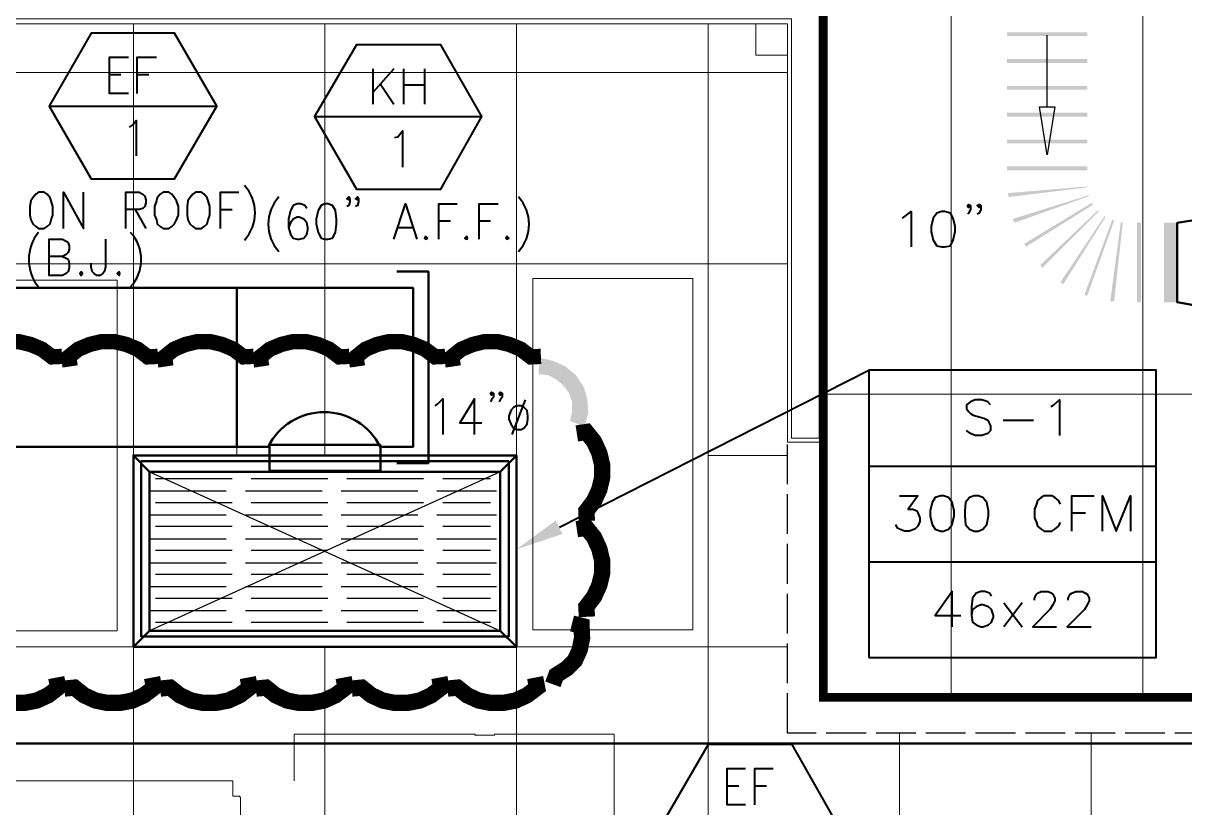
# Model space of a CAD drawing. Header units: inches. Extents: x 5 to 516, y -193 to 129.
# Drawn here: x 415.17 to 427.29, y -139.6 to -131.4 of the extents above; entities that cross this region are included whole.
import ezdxf

# ---------------------------------------------------------------- set-up
doc = ezdxf.new("R2010")
doc.units = ezdxf.units.IN
doc.header["$MEASUREMENT"] = 0
doc.linetypes.add('PDF_IMPORT', pattern=[1, 0.8, -0.2])
doc.layers.add('PDF10_Geometry', color=7, linetype='Continuous')
doc.layers.add('PDF10_Solid Fills', color=7, linetype='Continuous')

msp = doc.modelspace()

# ---------------------------------------------------------------- hatches: boundary and pattern name
at = {"layer": 'PDF10_Solid Fills', "transparency": 33554559}
for points in [[(425.4368316, -131.5372446), (426.2767975, -131.5372446), (426.2767975, -131.4972462), (425.4368316, -131.4972462)], [(425.4368316, -131.8172332), (426.2767975, -131.8172332), (426.2767975, -131.7772348), (425.4368316, -131.7772348)], [(425.4368316, -132.0972218), (426.2767975, -132.0972218), (426.2767975, -132.0572235), (425.4368316, -132.0572235)], [(425.4368316, -132.3772105), (426.2767975, -132.3772105), (426.2767975, -132.3372121), (425.4368316, -132.3372121)], [(425.4368316, -132.6571991), (426.2767975, -132.6571991), (426.2767975, -132.6172007), (425.4368316, -132.6172007)], [(425.4368316, -132.9371877), (426.2767975, -132.9371877), (426.2767975, -132.8971894), (425.4368316, -132.8971894)], [(425.4568308, -133.2171764), (426.2767975, -133.1171804), (426.2767975, -133.1071808), (425.4468312, -133.177178)], [(425.5168283, -133.487162), (426.2967966, -133.2071734), (426.2967966, -133.1971738), (425.4968291, -133.4471636)], [(425.6368234, -133.7371552), (426.336795, -133.2971731), (426.3267954, -133.2771739), (425.6168243, -133.7071565)], [(425.8068199, -133.9571463), (426.396796, -133.3671703), (426.3867964, -133.3571707), (425.7868207, -133.9271475)], [(426.026811, -134.127136), (426.4667931, -133.4271644), (426.4567935, -133.4171648), (425.9968122, -134.1071368)], [(426.2767975, -134.2471311), (426.5567861, -133.4671628), (426.5467865, -133.4571632), (426.5367869, -133.4571632), (426.2467987, -134.2371315), (426.2667979, -134.2471311)], [(426.5567861, -134.3071287), (426.6467824, -133.487162), (426.6267832, -133.4771624), (426.5167877, -134.3071287)], [(426.8367747, -134.3171317), (426.8367747, -133.4871654), (426.7967763, -133.4871654), (426.7967763, -134.3171317)], [(427.2167593, -134.3171317), (427.2167593, -133.4871654), (427.076765, -133.4871654), (427.076765, -134.3171317)], [(420.8770201, -135.5570813), (421.0270141, -135.6170789), (421.0670124, -135.4770846), (421.0570128, -135.3270907), (421.0170145, -135.1970959), (420.9370177, -135.0771008), (420.8270222, -134.9871045), (420.6970275, -134.9271069), (420.5570331, -134.8971081), (420.5470335, -135.0671012), (420.6470295, -135.0771008), (420.7370258, -135.1270988), (420.807023, -135.1870964), (420.8670205, -135.2670931), (420.8970193, -135.3570895), (420.8970193, -135.4570854)]]:
    msp.add_hatch(color=256, dxfattribs=at).paths.add_polyline_path(points)

# ---------------------------------------------------------------- linework, layer by layer
at = {"layer": 'PDF10_Geometry', "lineweight": 0}
msp.add_lwpolyline([(411.6073898, -123.6975596), (422.7269382, -123.6975596), (422.7269382, -118.0677882), (422.3669529, -118.0677882), (422.3669529, -117.7778), (423.4769078, -117.7778), (423.4769078, -119.1977423), (426.8867693, -119.1977423), (426.8867693, -119.647724), (423.4769078, -119.647724), (423.4769078, -119.797718), (423.0469252, -119.797718), (423.0469252, -124.2675364), (423.4769078, -124.2675364), (423.4769078, -135.7370706), (423.1869196, -135.7370706), (423.1869196, -131.3572485), (390.5682443, -131.3572485)], dxfattribs=at)
at = {"layer": 'PDF10_Geometry', "color": 251, "lineweight": 13, "true_color": 0x4d4d4d}
for points in [[(424.8568551, -119.6977186), (424.8568551, -138.4469572)], [(426.8567739, -119.6977186), (426.8567739, -138.4469572)], [(416.3172019, -131.4072465), (416.3172019, -149.4065155)], [(418.3171207, -131.4072465), (418.3171207, -135.9170633)], [(420.3170395, -131.4072465), (420.3170395, -149.4065155)], [(422.3169583, -131.4072465), (422.3169583, -146.6666268)], [(413.4973165, -131.9172291), (423.1469246, -131.9172291)], [(386.5184053, -133.9171479), (423.1469178, -133.9171479)], [(423.5269125, -135.2770927), (475.444804, -135.2770927)], [(416.3172019, -135.9170667), (420.3170395, -135.9170667)], [(422.3169583, -135.9170667), (423.1469246, -135.9170667)], [(386.5184053, -137.9169855), (423.1469178, -137.9169855)], [(418.3171207, -137.9169855), (418.3171207, -141.916823)], [(424.3168771, -138.8169489), (424.3168771, -141.916823)], [(426.3167958, -138.8169489), (426.3167958, -149.4065189)]]:
    msp.add_lwpolyline(points, dxfattribs=at)
at = {"layer": 'PDF10_Geometry', "lineweight": 13}
for points in [[(423.5269125, -119.8377197), (423.0869304, -119.8377197), (423.0869304, -124.2275414), (423.5269125, -124.2275414), (423.5269125, -135.7770724), (423.146928, -135.7770724)], [(423.146928, -131.4072465), (390.5182531, -131.4072465)], [(423.5269125, -135.7770724), (423.146928, -135.7770724), (423.146928, -131.4072499)], [(418.8970972, -135.9170667), (417.3971581, -135.9170667), (417.3971581, -135.5870801)], [(417.9971337, -139.3169286), (417.9971337, -138.8269485), (419.887057, -138.8269485)], [(419.8870536, -138.8269485), (419.8870536, -138.8469477)], [(420.0870454, -138.8369481), (419.8970532, -138.8369481)], [(419.8970565, -138.8469477), (419.8970565, -138.8469477)], [(420.0870454, -138.8369481), (420.0870454, -138.8369481)], [(420.1470498, -142.8567849), (421.3370015, -142.8567849), (421.3370015, -138.8269485), (420.1470498, -138.8269485), (420.0970518, -138.8269485), (420.0870522, -138.8269485), (420.0870522, -138.8369481)], [(414.507272, -139.3169286), (417.3571563, -139.3169286)], [(417.3571597, -139.3169286), (417.3571597, -139.4769221), (417.4271569, -139.4769221)], [(417.4271602, -139.4769221), (417.4271602, -139.4869217), (417.4371598, -139.4869217)], [(417.4371565, -139.4869217), (417.4371565, -140.6168758)]]:
    msp.add_lwpolyline(points, dxfattribs=at)
at = {"layer": 'PDF10_Geometry', "color": 251, "lineweight": 0, "true_color": 0x4d4d4d, "const_width": 0.0899963}
msp.add_lwpolyline([(423.5219127, -124.227538), (423.5219127, -138.4419608), (428.8566961, -138.4419608)], dxfattribs=at)
at = {"layer": 'PDF10_Geometry', "color": 251, "lineweight": 13, "true_color": 0x4d4d4d}
for points in [[(423.146928, -131.7372365), (422.8169414, -131.7372365), (422.8169414, -131.4072499), (423.146928, -131.4072499)], [(414.4872729, -137.7469924), (416.1472054, -137.7469924), (416.1472054, -134.087141), (414.4872729, -134.087141)], [(420.4870292, -137.7369928), (422.1569614, -137.7369928), (422.1569614, -134.0671418), (420.4870292, -134.0671418)]]:
    msp.add_lwpolyline(points, close=True, dxfattribs=at)
at = {"layer": 'PDF10_Geometry', "lineweight": 40}
for points in [[(415.4372377, -132.2672115), (417.1871666, -132.2672115), (416.7471845, -131.5072424), (415.8772198, -131.5072424), (415.4372377, -132.2672115), (415.8772198, -133.0271807), (416.7471845, -133.0271807), (417.1871666, -132.2672115)], [(418.2071218, -132.3772105), (419.9570507, -132.3772105), (419.5270682, -131.6272409), (418.6471039, -131.6272409), (418.2071218, -132.3772105), (418.6471039, -133.1371796), (419.5270682, -133.1371796), (419.9570507, -132.3772105)], [(416.2672074, -132.1372202), (416.0672155, -132.1372202), (416.0672155, -131.7572356), (416.2672074, -131.7572356)], [(416.3572003, -132.1372202), (416.3572003, -131.7572356), (416.5571922, -131.7572356)], [(416.0672155, -131.9372283), (416.1872106, -131.9372283)], [(416.3572003, -131.9372283), (416.4771954, -131.9372283)], [(418.8171004, -131.8772308), (418.8171004, -132.2472157)], [(419.0370915, -131.8772308), (418.8171004, -132.1272206)], [(419.1370874, -131.8772308), (419.1370874, -132.2472157)], [(419.3570785, -131.8772308), (419.3570785, -132.2472157)], [(418.8970972, -132.0372243), (419.0370915, -132.2472157)], [(419.1370874, -132.0472205), (419.3570785, -132.0472205)], [(416.2772036, -132.4872026), (416.3072023, -132.4672034), (416.3472007, -132.4172055), (416.3472007, -132.7871904)], [(419.0470877, -132.5972015), (419.0770865, -132.5872019), (419.1270844, -132.5272044), (419.1270844, -132.9071889)], [(415.587235, -133.5471596), (415.587235, -133.167175), (415.7972264, -133.5471596), (415.7972264, -133.167175)], [(416.2372052, -133.5471596), (416.2372052, -133.167175), (416.3771995, -133.167175), (416.4171979, -133.1871742), (416.4371971, -133.2071734), (416.4471967, -133.2471717), (416.4471967, -133.2771705), (416.4371971, -133.3171689), (416.4171979, -133.3371681), (416.3771995, -133.3471677), (416.2372052, -133.3471677)], [(417.2271684, -133.5471596), (417.2271684, -133.167175), (417.4171607, -133.167175)], [(418.5771102, -133.2371755), (418.5671106, -133.2471751), (418.5471114, -133.2371755), (418.5671106, -133.2171764), (418.5771102, -133.2371755), (418.5771102, -133.2671743), (418.5671106, -133.3071727), (418.5471114, -133.3171723)], [(418.6671099, -133.2371755), (418.6571103, -133.2471751), (418.6371111, -133.2371755), (418.6571103, -133.2171764), (418.6671099, -133.2371755), (418.6671099, -133.2671743), (418.6571103, -133.3071727), (418.6371111, -133.3171723)], [(416.3372011, -133.3471677), (416.4471967, -133.5471596)], [(417.2271684, -133.3471677), (417.3471635, -133.3471677)], [(418.127125, -133.3371715), (418.1071259, -133.3071727), (418.0671275, -133.2871735), (418.0271291, -133.2871735), (417.9871307, -133.3071727), (417.9571319, -133.3571707), (417.9371328, -133.447167), (417.9371328, -133.5371634), (417.9571319, -133.6071605), (417.9871307, -133.6471589), (418.0271291, -133.6571585), (418.0471283, -133.6571585), (418.0971263, -133.6471589), (418.127125, -133.6071605), (418.1371246, -133.5571625), (418.1371246, -133.5371634), (418.127125, -133.4871654), (418.0971263, -133.447167), (418.0471283, -133.4271678), (418.0271291, -133.4271678), (417.9871307, -133.447167), (417.9571319, -133.4871654), (417.9371328, -133.5371634)], [(419.0370915, -133.6571585), (419.1570866, -133.2871735), (419.2770817, -133.6571585)], [(419.5070758, -133.6571585), (419.5070758, -133.2871735), (419.6970681, -133.2871735)], [(419.9270519, -133.6571585), (419.9270519, -133.2871735), (420.1270438, -133.2871735)], [(424.3468792, -133.4371674), (424.376878, -133.4171682), (424.4368756, -133.3671703), (424.4368756, -133.7371552)], [(425.056847, -133.3071693), (425.0368478, -133.3271685), (425.0268482, -133.3071693), (425.0368478, -133.2971697), (425.056847, -133.3071693), (425.056847, -133.3471677), (425.0368478, -133.3871661), (425.0268482, -133.3971657)], [(425.1668459, -133.3071693), (425.1468467, -133.3271685), (425.1268475, -133.3071693), (425.1468467, -133.2971697), (425.1668459, -133.3071693), (425.1668459, -133.3471677), (425.1468467, -133.3871661), (425.1268475, -133.3971657)], [(419.5070758, -133.4671628), (419.6270709, -133.4671628)], [(419.9270519, -133.4671628), (420.0470471, -133.4671628)], [(419.0770899, -133.5371634), (419.2270838, -133.5371634)], [(415.577232, -133.8371512), (415.6172304, -133.8571504), (415.6372295, -133.86715), (415.6472291, -133.9071483), (415.6472291, -133.9571463), (415.6372295, -133.9971447), (415.6172304, -134.0171439), (415.577232, -134.0371431), (415.4372377, -134.0371431), (415.4372377, -133.6571585), (415.577232, -133.6571585), (415.6172304, -133.6771577), (415.6372295, -133.6971569), (415.6472291, -133.7271556), (415.6472291, -133.767154), (415.6372295, -133.7971528), (415.6172304, -133.817152), (415.577232, -133.8371512), (415.4372377, -133.8371512)], [(416.0272171, -133.6571585), (416.0272171, -133.9471467), (416.0172175, -133.9971447), (415.9972183, -134.0171439), (415.9672195, -134.0371431), (415.9372208, -134.0371431), (415.907222, -134.0171439), (415.8872228, -133.9971447), (415.8772232, -133.9471467), (415.8772232, -133.9071483)], [(420.7670178, -136.6670363), (423.9968867, -135.0271029)], [(419.4670774, -135.3970878), (419.4970762, -135.3770886), (419.5470742, -135.3270907), (419.5470742, -135.6970756)], [(419.8770574, -135.6970756), (419.8770574, -135.3270907), (419.7270635, -135.5770805), (419.9570541, -135.5770805)], [(420.0770492, -135.2670897), (420.0570501, -135.2870889), (420.0470505, -135.2670897), (420.0570501, -135.2570901), (420.0770492, -135.2670897), (420.0770492, -135.3070881), (420.0570501, -135.3370869), (420.0470505, -135.3570861)], [(420.1670422, -135.2670897), (420.147043, -135.2870889), (420.1370434, -135.2670897), (420.147043, -135.2570901), (420.1670422, -135.2670897), (420.1670422, -135.3070881), (420.147043, -135.3370869), (420.1370434, -135.3570861)], [(420.4070324, -135.3370903), (420.2670381, -135.6970756)], [(425.2668419, -135.3870882), (425.2368431, -135.3570895), (425.1768455, -135.3370903), (425.1068484, -135.3370903), (425.0568504, -135.3570895), (425.016852, -135.3870882), (425.016852, -135.4270866), (425.0368512, -135.4570854), (425.0568504, -135.4770846), (425.0868492, -135.4970838), (425.1968447, -135.5270825), (425.2368431, -135.5470817), (425.2468427, -135.5670809), (425.2668419, -135.6070793), (425.2668419, -135.6570773), (425.2368431, -135.687076), (425.1768455, -135.7070752), (425.1068484, -135.7070752), (425.0568504, -135.687076), (425.016852, -135.6570773)], [(425.8968129, -135.4070874), (425.9268117, -135.3870882), (425.9868092, -135.3370903), (425.9868092, -135.7070752)], [(425.3968332, -135.5470817), (425.7168202, -135.5470817)], [(423.99689, -136.0270622), (426.9967682, -136.0270622)], [(424.3168771, -136.3370497), (424.5068693, -136.3370497), (424.4068734, -136.477044), (424.4568714, -136.477044), (424.4968697, -136.4970432), (424.5068693, -136.5170423), (424.5268685, -136.5670403), (424.5268685, -136.6070387), (424.5068693, -136.6570367), (424.4768706, -136.6870354), (424.416873, -136.7070346), (424.366875, -136.7070346), (424.3168771, -136.6870354), (424.2968779, -136.6770358), (424.2768787, -136.6370375)], [(425.9968088, -136.427046), (425.9768096, -136.3870476), (425.9368113, -136.3570488), (425.9068125, -136.3370497), (425.8268157, -136.3370497), (425.796817, -136.3570488), (425.7568186, -136.3870476), (425.746819, -136.427046), (425.7268198, -136.477044), (425.7268198, -136.5670403), (425.746819, -136.6170383), (425.7568186, -136.6570367), (425.796817, -136.6870354), (425.8268157, -136.7070346), (425.9068125, -136.7070346), (425.9368113, -136.6870354), (425.9768096, -136.6570367), (425.9968088, -136.6170383)], [(426.116804, -136.7070346), (426.116804, -136.3370497), (426.3467946, -136.3370497)], [(426.436791, -136.7070346), (426.436791, -136.3370497), (426.5767853, -136.7070346), (426.7267792, -136.3370497), (426.7267792, -136.7070346)], [(426.116804, -136.5170423), (426.2567983, -136.5170423)], [(423.99689, -137.0270216), (426.9967682, -137.0270216)], [(424.8668581, -137.706994), (424.8668581, -137.337009), (424.6868654, -137.5869989), (424.9568545, -137.5869989)], [(425.2768381, -137.387007), (425.2568389, -137.3570082), (425.2068409, -137.337009), (425.1668425, -137.337009), (425.1168446, -137.3570082), (425.0768462, -137.4070062), (425.0668466, -137.4970025), (425.0668466, -137.5869989), (425.0768462, -137.656996), (425.1168446, -137.6869948), (425.1668425, -137.706994), (425.1868417, -137.706994), (425.2468393, -137.6869948), (425.2768381, -137.656996), (425.2968373, -137.6069981), (425.2968373, -137.5869989), (425.2768381, -137.5270013), (425.2468393, -137.4970025), (425.1868417, -137.4770034), (425.1668425, -137.4770034), (425.1168446, -137.4970025), (425.0768462, -137.5270013), (425.0668466, -137.5869989)], [(425.7268232, -137.4270054), (425.7268232, -137.4070062), (425.7468224, -137.3670078), (425.756822, -137.3570082), (425.7968203, -137.337009), (425.8668175, -137.337009), (425.9068159, -137.3570082), (425.9168155, -137.3670078), (425.9368147, -137.4070062), (425.9368147, -137.437005), (425.9168155, -137.4770034), (425.8868167, -137.5270013), (425.706824, -137.706994), (425.9568138, -137.706994)], [(426.0768056, -137.4270054), (426.0768056, -137.4070062), (426.0968048, -137.3670078), (426.116804, -137.3570082), (426.1568023, -137.337009), (426.2267995, -137.337009), (426.2567983, -137.3570082), (426.2767975, -137.3670078), (426.2967966, -137.4070062), (426.2967966, -137.437005), (426.2767975, -137.4770034), (426.2467987, -137.5270013), (426.066806, -137.706994), (426.3167958, -137.706994)], [(425.5968251, -137.4570042), (425.4068328, -137.706994)], [(425.4068362, -137.4570042), (425.5968285, -137.706994)], [(421.8769761, -139.6969132), (423.6269051, -139.6969132), (423.1969225, -138.9369441), (422.3169583, -138.9369441), (421.8769761, -139.6969132), (422.3169583, -140.4568823), (423.1969225, -140.4568823), (423.6269051, -139.6969132)], [(422.7069424, -139.5669185), (422.5169502, -139.5669185), (422.5169502, -139.1869339), (422.7069424, -139.1869339)], [(422.8069418, -139.5669185), (422.8069418, -139.1869339), (422.996934, -139.1869339)], [(422.5169502, -139.3669266), (422.6369453, -139.3669266)], [(422.8069418, -139.3669266), (422.9269369, -139.3669266)]]:
    msp.add_lwpolyline(points, dxfattribs=at)
at = {"layer": 'PDF10_Geometry', "color": 253, "lineweight": 25, "true_color": 0xb3b3b3}
for points in [[(425.8568145, -132.2772145), (425.8568145, -131.527245)], [(416.4871916, -136.0870598), (420.147043, -137.7469924)], [(420.1470498, -136.0870598), (416.4871984, -137.7469924)]]:
    msp.add_lwpolyline(points, dxfattribs=at)
msp.add_lwpolyline([(425.9368113, -132.2772145), (425.8568145, -132.7771942), (425.7768178, -132.2772145)], close=True, dxfattribs=at)
at = {"layer": 'PDF10_Geometry', "lineweight": 40}
for points in [[(415.3272387, -133.167175), (415.29724, -133.1871742), (415.2672412, -133.2271726), (415.247242, -133.2571713), (415.2372424, -133.3171689), (415.2372424, -133.4071652), (415.247242, -133.4571632), (415.2672412, -133.4971616), (415.29724, -133.5271604), (415.3272387, -133.5471596), (415.3872363, -133.5471596), (415.4172351, -133.5271604), (415.4472339, -133.4971616), (415.4572335, -133.4571632), (415.4772327, -133.4071652), (415.4772327, -133.3171689), (415.4572335, -133.2571713), (415.4472339, -133.2271726), (415.4172351, -133.1871742), (415.3872363, -133.167175)], [(416.6271927, -133.167175), (416.597194, -133.1871742), (416.5671952, -133.2271726), (416.5571956, -133.2571713), (416.5371964, -133.3171689), (416.5371964, -133.4071652), (416.5571956, -133.4571632), (416.5671952, -133.4971616), (416.597194, -133.5271604), (416.6271927, -133.5471596), (416.6871903, -133.5471596), (416.7171891, -133.5271604), (416.7471879, -133.4971616), (416.7671871, -133.4571632), (416.7871862, -133.4071652), (416.7871862, -133.3171689), (416.7671871, -133.2571713), (416.7471879, -133.2271726), (416.7171891, -133.1871742), (416.6871903, -133.167175)], [(416.9671721, -133.167175), (416.9371734, -133.1871742), (416.9071746, -133.2271726), (416.8871754, -133.2571713), (416.8771758, -133.3171689), (416.8771758, -133.4071652), (416.8871754, -133.4571632), (416.9071746, -133.4971616), (416.9371734, -133.5271604), (416.9671721, -133.5471596), (417.0271697, -133.5471596), (417.0571685, -133.5271604), (417.0871673, -133.4971616), (417.0971669, -133.4571632), (417.1171661, -133.4071652), (417.1171661, -133.3171689), (417.0971669, -133.2571713), (417.0871673, -133.2271726), (417.0571685, -133.1871742), (417.0271697, -133.167175)], [(418.3171207, -133.2871701), (418.2771223, -133.3071693), (418.2471236, -133.3571673), (418.2271244, -133.4471636), (418.2271244, -133.4971616), (418.2471236, -133.5871579), (418.2771223, -133.6471555), (418.3171207, -133.6571551), (418.3471195, -133.6571551), (418.3971175, -133.6471555), (418.4271162, -133.5871579), (418.4371158, -133.4971616), (418.4371158, -133.4471636), (418.4271162, -133.3571673), (418.3971175, -133.3071693), (418.3471195, -133.2871701)], [(424.7568592, -133.3671669), (424.7068612, -133.3871661), (424.6668628, -133.437164), (424.6468637, -133.5271604), (424.6468637, -133.5771583), (424.6668628, -133.6671547), (424.7068612, -133.7271523), (424.7568592, -133.7371518), (424.786858, -133.7371518), (424.8468555, -133.7271523), (424.8768543, -133.6671547), (424.8968535, -133.5771583), (424.8968535, -133.5271604), (424.8768543, -133.437164), (424.8468555, -133.3871661), (424.786858, -133.3671669)], [(419.3670747, -133.6271563), (419.3570751, -133.6471555), (419.3670747, -133.6571551), (419.3870739, -133.6471555)], [(419.7970606, -133.6271563), (419.7770614, -133.6471555), (419.7970606, -133.6571551), (419.8070602, -133.6471555)], [(420.2170436, -133.6271563), (420.207044, -133.6471555), (420.2170436, -133.6571551), (420.2370427, -133.6471555)], [(415.7672209, -133.9971447), (415.7572213, -134.0171439), (415.7672209, -134.0371431), (415.7872201, -134.0171439)], [(416.1672046, -133.9971447), (416.1472054, -134.0171439), (416.1672046, -134.0371431), (416.1772042, -134.0171439)], [(423.99689, -138.026981), (426.9967682, -138.026981), (426.9967682, -135.0271029), (423.99689, -135.0271029)], [(420.3170395, -135.3970878), (420.2870407, -135.417087), (420.2570419, -135.4470858), (420.2370427, -135.5070834), (420.2370427, -135.5370821), (420.2570419, -135.5870801), (420.2870407, -135.6270785), (420.3170395, -135.6470777), (420.3670375, -135.6470777), (420.3970362, -135.6270785), (420.427035, -135.5870801), (420.4370346, -135.5370821), (420.4370346, -135.5070834), (420.427035, -135.4470858), (420.3970362, -135.417087), (420.3670375, -135.3970878)], [(424.746863, -136.3370497), (424.6868654, -136.3570488), (424.6568666, -136.4070468), (424.6368674, -136.4970432), (424.6368674, -136.5470411), (424.6568666, -136.6370375), (424.6868654, -136.6870354), (424.746863, -136.7070346), (424.7768618, -136.7070346), (424.8268597, -136.6870354), (424.8668581, -136.6370375), (424.8868573, -136.5470411), (424.8868573, -136.4970432), (424.8668581, -136.4070468), (424.8268597, -136.3570488), (424.7768618, -136.3370497)], [(425.0968454, -136.3370497), (425.0468474, -136.3570488), (425.006849, -136.4070468), (424.9968494, -136.4970432), (424.9968494, -136.5470411), (425.006849, -136.6370375), (425.0468474, -136.6870354), (425.0968454, -136.7070346), (425.1368438, -136.7070346), (425.1868417, -136.6870354), (425.2268401, -136.6370375), (425.2468393, -136.5470411), (425.2468393, -136.4970432), (425.2268401, -136.4070468), (425.1868417, -136.3570488), (425.1368438, -136.3370497)]]:
    msp.add_lwpolyline(points, close=True, dxfattribs=at)
at = {"layer": 'PDF10_Geometry', "lineweight": 50}
for points in [[(427.716739, -134.4071246), (427.2167593, -134.3171283), (427.2167593, -133.487162), (427.716739, -133.4071652)], [(417.7371443, -136.0770602), (417.7371443, -135.8270704), (417.3971581, -135.8270704), (417.3971581, -134.1671378), (419.2370834, -134.1671378), (419.2370834, -135.8270704), (418.8970972, -135.8270704), (418.8970972, -136.0770602)], [(418.8970972, -135.8070712), (417.7371443, -135.8070712), (417.7371443, -135.9770643), (418.8970972, -135.9770643)], [(417.7371443, -136.0770602), (418.8970972, -136.0770602), (418.8970972, -135.8070712), (417.7371443, -135.8070712)], [(416.3172019, -137.9169855), (420.3170395, -137.9169855), (420.3170395, -135.9170667), (416.3172019, -135.9170667)], [(420.2370427, -135.9770643), (416.3971987, -135.9770643), (416.3971987, -137.80699), (420.2370427, -137.80699)], [(416.4871916, -137.7469924), (420.147043, -137.7469924), (420.147043, -136.0870598), (416.4871916, -136.0870598)]]:
    msp.add_lwpolyline(points, close=True, dxfattribs=at)
for points in [[(419.0670936, -133.9971447), (419.3970802, -133.9971447), (419.3970802, -135.9970635), (419.0670936, -135.9970635)], [(413.237327, -134.1671344), (417.3971581, -134.1671344)], [(413.237327, -135.8270704), (417.3971581, -135.8270704)], [(416.4871916, -136.0870598), (416.3171985, -135.9170667)], [(420.1470498, -136.0870598), (420.3170429, -135.9170667)], [(416.4871916, -137.7469924), (416.3171985, -137.9169855)], [(420.1470498, -137.7469924), (420.3170429, -137.9169855)], [(429.3966708, -138.9269445), (393.1681421, -138.9269445)]]:
    msp.add_lwpolyline(points, dxfattribs=at)
at = {"layer": 'PDF10_Geometry', "lineweight": 0}
for points, const_width in [([(415.5722322, -134.8821087), (415.4672365, -134.8871085), (415.3622407, -134.8071118), (415.2422456, -134.7571138), (415.1172507, -134.727115), (414.9872559, -134.727115), (414.862261, -134.7571138), (414.7422659, -134.8071118), (414.64227, -134.8871085), (414.6572693, -134.9871045)], 0.1599935), ([(416.5721916, -134.8821087), (416.4671958, -134.8871085), (416.3622001, -134.8071118), (416.242205, -134.7571138), (416.1172101, -134.727115), (415.9872153, -134.727115), (415.8622204, -134.7571138), (415.7422253, -134.8071118), (415.6422293, -134.8871085), (415.6572287, -134.9871045)], 0.1599935), ([(417.572151, -134.8821087), (417.4671552, -134.8871085), (417.3621595, -134.8071118), (417.2421644, -134.7571138), (417.1171694, -134.727115), (416.9871747, -134.727115), (416.8621798, -134.7571138), (416.7421847, -134.8071118), (416.6421887, -134.8871085), (416.6571881, -134.9871045)], 0.1599935), ([(418.5721104, -134.8821087), (418.4671146, -134.8871085), (418.3621189, -134.8071118), (418.2421238, -134.7571138), (418.1171288, -134.727115), (417.9871341, -134.727115), (417.8621392, -134.7571138), (417.7421441, -134.8071118), (417.6421481, -134.8871085), (417.6571475, -134.9871045)], 0.1599935), ([(419.5720697, -134.8821087), (419.467074, -134.8871085), (419.3620783, -134.8071118), (419.2420831, -134.7571138), (419.1170882, -134.727115), (418.9870935, -134.727115), (418.8620986, -134.7571138), (418.7421035, -134.8071118), (418.6421075, -134.8871085), (418.6571069, -134.9871045)], 0.1599935), ([(420.5720291, -134.8821087), (420.4670334, -134.8871085), (420.3620377, -134.8071118), (420.2420425, -134.7571138), (420.1170476, -134.727115), (419.9870529, -134.727115), (419.862058, -134.7571138), (419.7420628, -134.8071118), (419.6420669, -134.8871085), (419.6570663, -134.9871045)], 0.1599935), ([(421.0520096, -136.6020389), (421.0470098, -136.4970432), (421.1270066, -136.3920474), (421.1820044, -136.2720523), (421.2120031, -136.1470574), (421.2120031, -136.0170626), (421.1820044, -135.8920677), (421.1270066, -135.7720726), (421.0470098, -135.6720767), (420.9470139, -135.687076)], 0.1699931), ([(421.0520096, -137.6019983), (421.0470098, -137.4970025), (421.1270066, -137.3920068), (421.1820044, -137.2720117), (421.2120031, -137.1470168), (421.2120031, -137.017022), (421.1820044, -136.8920271), (421.1270066, -136.772032), (421.0470098, -136.672036), (420.9470139, -136.6870354)], 0.1699931), ([(420.6970275, -138.3069697), (420.732026, -138.2119735), (420.8420216, -138.1419764), (420.9270181, -138.0569798), (420.9770161, -137.9469843), (421.0020151, -137.8219893), (420.9970153, -137.6969944), (420.8970193, -137.6719954)], 0.1696987), ([(414.5972684, -138.3519678), (414.7022641, -138.3419682), (414.8022601, -138.421965), (414.9222552, -138.4769627), (415.0472501, -138.5019617), (415.1772448, -138.5019617), (415.3072396, -138.4769627), (415.4272347, -138.421965), (415.5322304, -138.3419682), (415.5122312, -138.2369725)], 0.1699931), ([(415.5972346, -138.3519678), (415.7022303, -138.3419682), (415.8022262, -138.421965), (415.9222214, -138.4769627), (416.0472163, -138.5019617), (416.177211, -138.5019617), (416.3072057, -138.4769627), (416.4272009, -138.421965), (416.5321966, -138.3419682), (416.5121974, -138.2369725)], 0.1699931), ([(416.597194, -138.3519678), (416.7021897, -138.3419682), (416.8021856, -138.421965), (416.9221808, -138.4769627), (417.0471757, -138.5019617), (417.1771704, -138.5019617), (417.3071651, -138.4769627), (417.4271602, -138.421965), (417.532156, -138.3419682), (417.5121568, -138.2369725)], 0.1699931), ([(417.5971533, -138.3519678), (417.7021491, -138.3419682), (417.802145, -138.421965), (417.9221401, -138.4769627), (418.0471351, -138.5019617), (418.1771298, -138.5019617), (418.3071245, -138.4769627), (418.4271196, -138.421965), (418.5321154, -138.3419682), (418.5121162, -138.2369725)], 0.1699931), ([(418.5971127, -138.3519678), (418.7021085, -138.3419682), (418.8021044, -138.421965), (418.9220995, -138.4769627), (419.0470945, -138.5019617), (419.1770892, -138.5019617), (419.3070839, -138.4769627), (419.427079, -138.421965), (419.5320748, -138.3419682), (419.5120756, -138.2369725)], 0.1699931), ([(419.5970721, -138.3519678), (419.7020679, -138.3419682), (419.8020638, -138.421965), (419.9220589, -138.4769627), (420.0470538, -138.5019617), (420.1770486, -138.5019617), (420.3070433, -138.4769627), (420.4270384, -138.421965), (420.5320342, -138.3419682), (420.512035, -138.2369725)], 0.1699931)]:
    msp.add_lwpolyline(points, dxfattribs=dict(at, const_width=const_width))
at = {"layer": 'PDF10_Geometry', "color": 253, "linetype": 'PDF_IMPORT', "lineweight": 25, "ltscale": 0.519979, "true_color": 0xb3b3b3}
msp.add_lwpolyline([(429.6866624, -138.8169489), (423.146928, -138.8169489), (423.146928, -135.7770724)], dxfattribs=at)
at = {"layer": 'PDF10_Geometry', "color": 253, "linetype": 'PDF_IMPORT', "lineweight": 25, "ltscale": 0.49998, "true_color": 0xb3b3b3}
for points in [[(423.5269125, -135.7770724), (423.5269125, -138.446964)], [(429.6866624, -138.446964), (423.5269091, -138.446964)]]:
    msp.add_lwpolyline(points, dxfattribs=at)
at = {"layer": 'PDF10_Geometry', "color": 253, "linetype": 'PDF_IMPORT', "lineweight": 25, "true_color": 0xb3b3b3}
for points in [[(416.547196, -136.157057), (420.0470471, -136.157057)], [(416.4871916, -136.2870517), (420.1070514, -136.2870517)], [(416.547196, -136.4070468), (420.0470471, -136.4070468)], [(416.4871916, -136.5370415), (420.1070514, -136.5370415)], [(416.547196, -136.6570367), (420.0470471, -136.6570367)], [(416.4871916, -136.7870314), (420.1070514, -136.7870314)], [(416.547196, -136.9070265), (420.0470471, -136.9070265)], [(416.4871916, -137.0370212), (420.1070514, -137.0370212)], [(416.547196, -137.1570164), (420.0470471, -137.1570164)], [(416.4871916, -137.2870111), (420.1070514, -137.2870111)], [(416.547196, -137.4070062), (420.0470471, -137.4070062)], [(416.4871916, -137.5370009), (420.1070514, -137.5370009)], [(416.547196, -137.656996), (420.0470471, -137.656996)]]:
    msp.add_lwpolyline(points, dxfattribs=at)
at = {"layer": 'PDF10_Geometry', "lineweight": 40}
for centre, radius, start, end in [((417.168531, -133.3821697), 0.4200798, 317.2800977, 42.7199023), ((418.145764, -133.5021648), 0.4200798, 137.2800977, 222.7199023), ((420.0284149, -133.5021648), 0.4200798, 317.2800977, 42.7199023), ((415.6772245, -133.8721464), 0.4513407, 140.84456588, 219.15543412), ((415.9785759, -133.8721464), 0.4200798, 317.2800977, 42.7199023)]:
    msp.add_arc(centre, radius, start, end, dxfattribs=at)
at = {"layer": 'PDF10_Geometry', "lineweight": 50}
msp.add_arc((418.3090514, -136.1197624), 0.6549575, 26.48745331, 153.51173822, dxfattribs=at)
at = {"layer": 'PDF10_Solid Fills', "transparency": 33554559}
msp.add_solid([(420.79702, -136.7370334), (420.3170395, -136.8970269), (420.7270228, -136.5970391)], dxfattribs=at)

doc.saveas('drawing.dxf')
